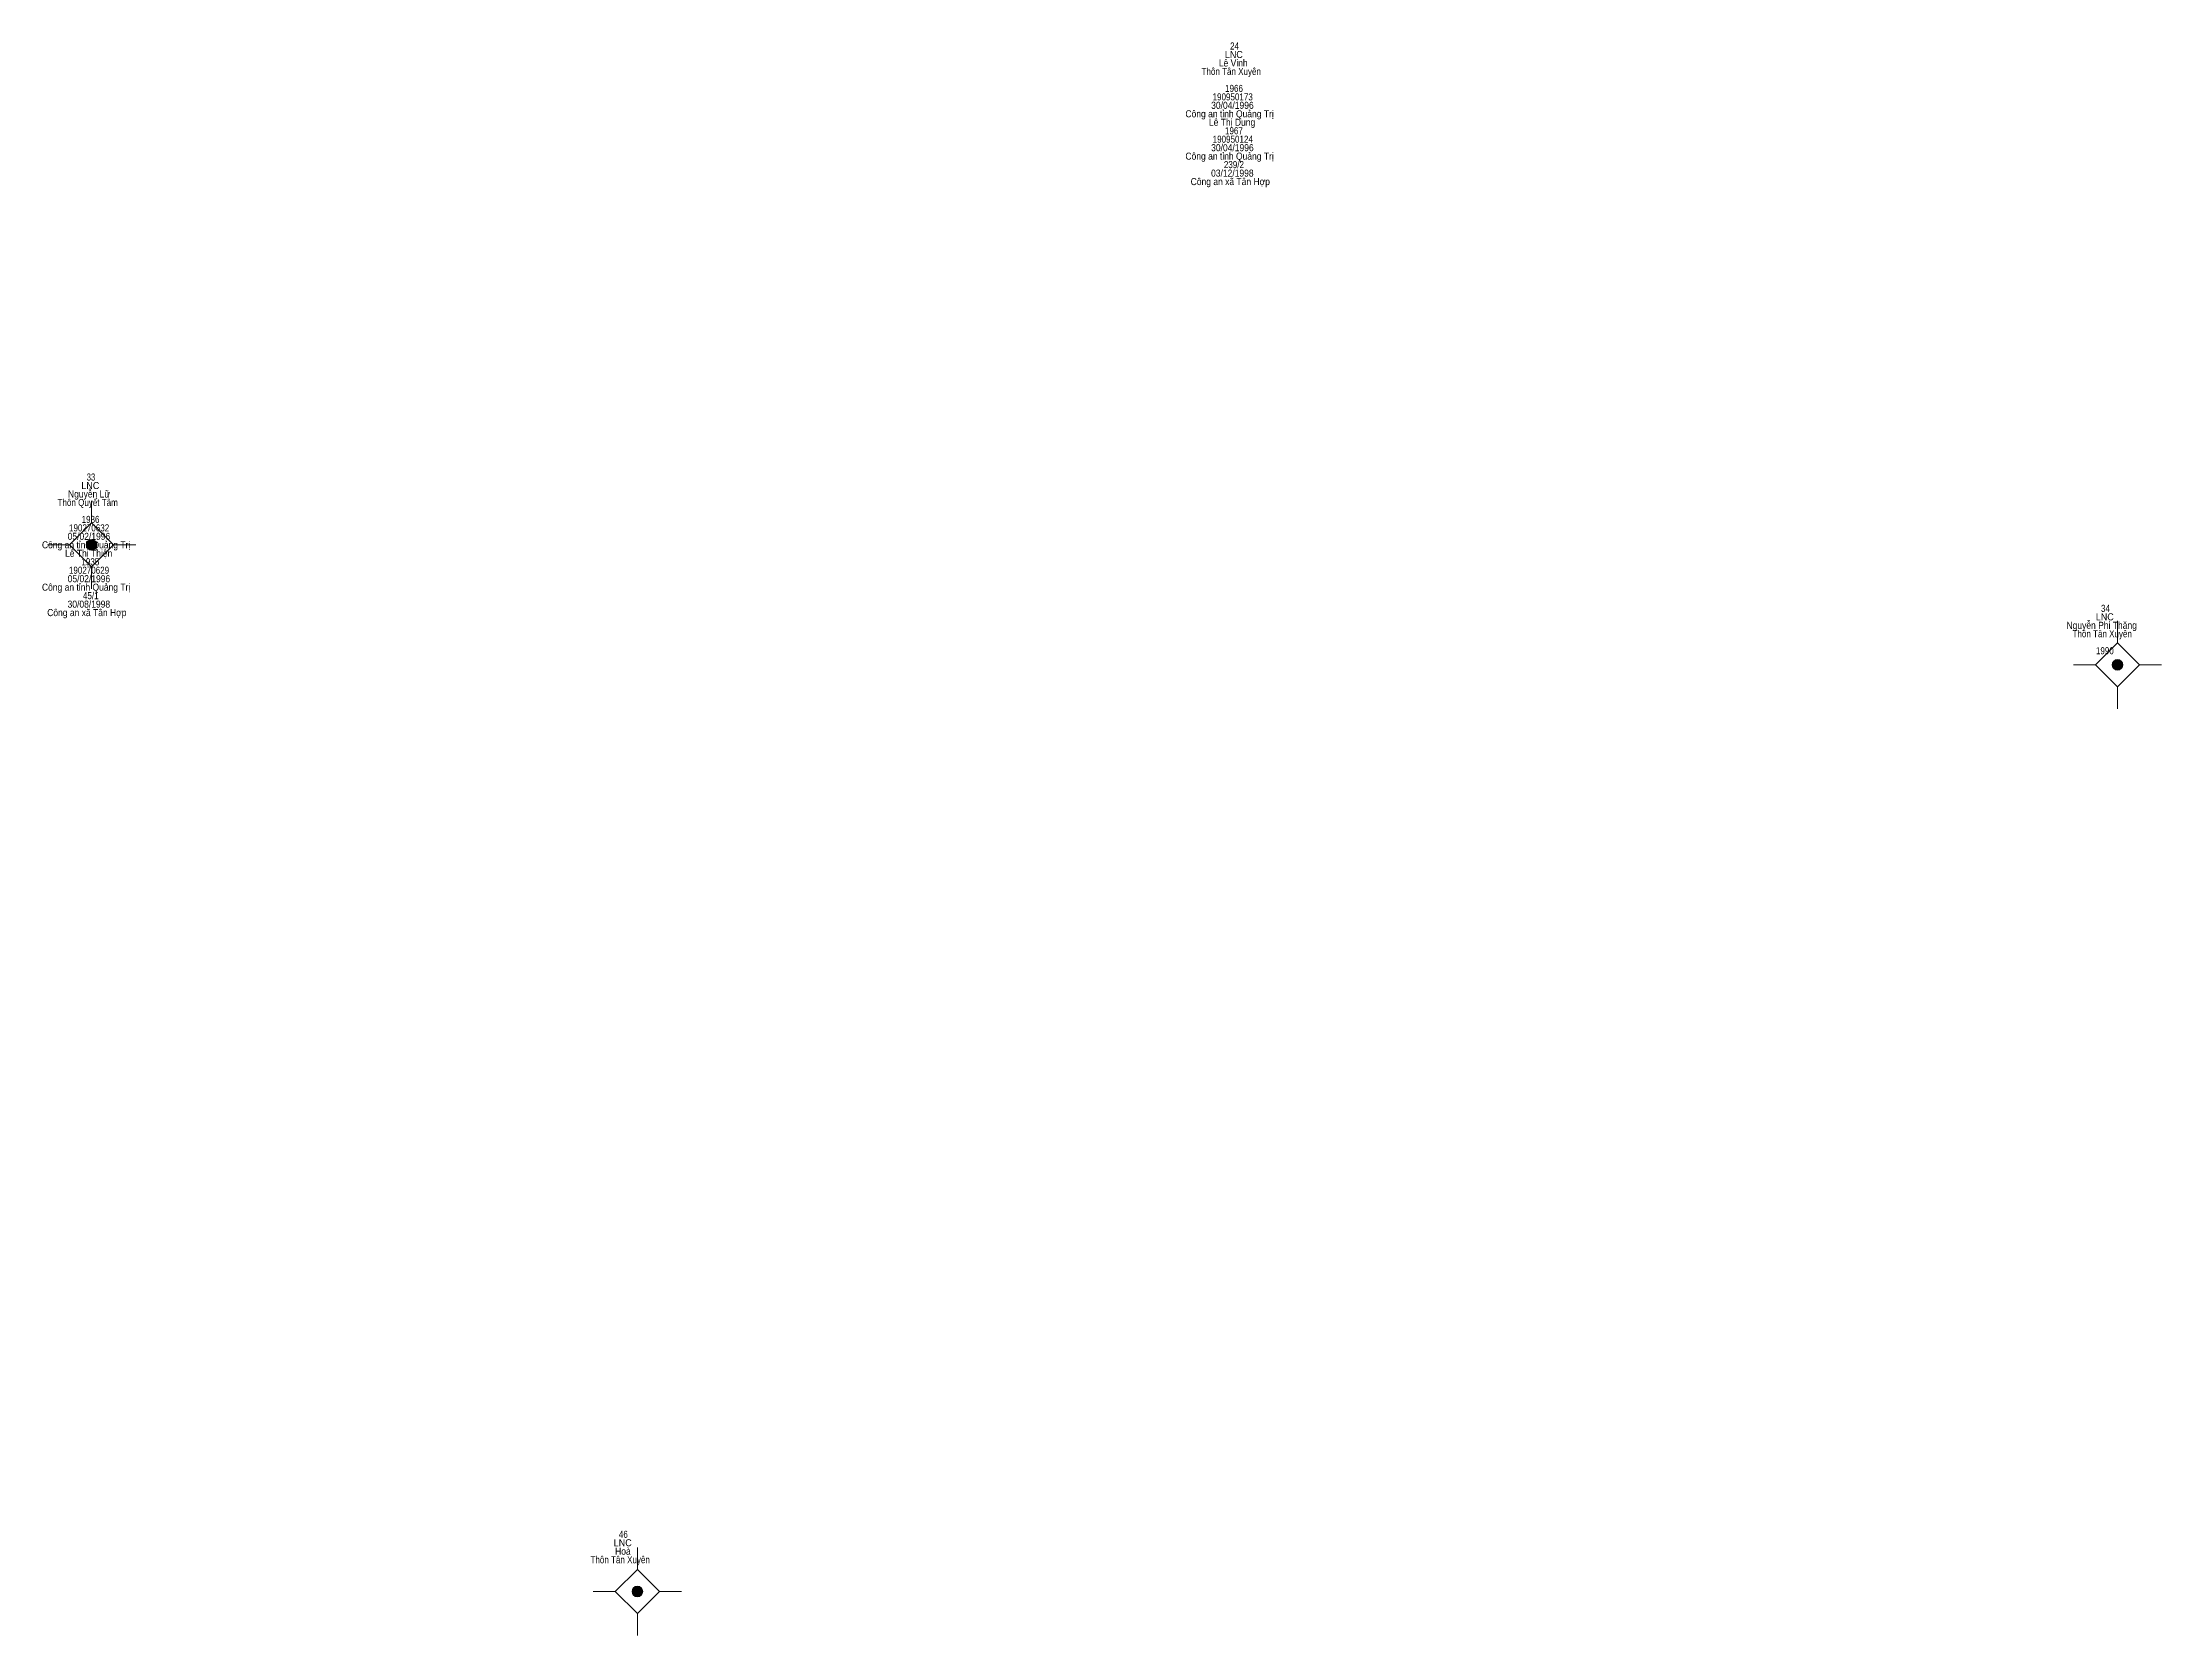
# Model space of a CAD drawing. Header units: metres. Extents: x 550999 to 552168, y 1840994 to 1841978.
# Drawn here: x 551005.1 to 551125.2, y 1841637.9 to 1841728.2 of the extents above; entities that cross this region are included whole.
import ezdxf
from ezdxf.enums import TextEntityAlignment as Align

# ---------------------------------------------------------------- set-up
doc = ezdxf.new("R2010")
doc.units = ezdxf.units.M
doc.header["$LTSCALE"] = 0.16
doc.layers.add('11', color=7, linetype='Continuous', lineweight=13)
doc.layers.add('15', color=7, linetype='Continuous')

msp = doc.modelspace()

# ---------------------------------------------------------------- hatches: boundary and pattern name
at = {"layer": '11'}
for points in [[(551008.1995, 1841699.72, 1), (551007.5995, 1841699.72, 1)], [(551122.9695, 1841692.92, 1), (551122.3695, 1841692.92, 1)], [(551039.1195, 1841640.42, 1), (551038.5195, 1841640.42, 1)]]:
    msp.add_hatch(color=256, dxfattribs=at).paths.add_polyline_path(points)

# ---------------------------------------------------------------- linework, layer by layer
for p, q in [((551007.9, 1841702.22), (551007.9, 1841700.97)), ((551006.65, 1841699.72), (551005.4, 1841699.72)), ((551010.4, 1841699.72), (551009.15, 1841699.72)), ((551007.9, 1841698.47), (551007.9, 1841697.22)), ((551122.67, 1841695.42), (551122.67, 1841694.17)), ((551121.42, 1841692.92), (551120.17, 1841692.92)), ((551125.17, 1841692.92), (551123.92, 1841692.92)), ((551122.67, 1841691.67), (551122.67, 1841690.42)), ((551038.82, 1841642.92), (551038.82, 1841641.67)), ((551037.57, 1841640.42), (551036.32, 1841640.42)), ((551041.32, 1841640.42), (551040.07, 1841640.42)), ((551038.82, 1841639.17), (551038.82, 1841637.92))]:
    msp.add_line(p, q, dxfattribs=at)
for points in [[(551007.9, 1841700.97), (551006.65, 1841699.72), (551007.9, 1841698.47), (551009.15, 1841699.72)], [(551122.67, 1841694.17), (551121.42, 1841692.92), (551122.67, 1841691.67), (551123.92, 1841692.92)], [(551038.82, 1841641.67), (551037.57, 1841640.42), (551038.82, 1841639.17), (551040.07, 1841640.42)]]:
    msp.add_lwpolyline(points, close=True, dxfattribs=at)
for centre in [(551007.8995, 1841699.72), (551122.6695, 1841692.92), (551038.8195, 1841640.42)]:
    msp.add_circle(centre, 0.3, dxfattribs=at)

# ---------------------------------------------------------------- texts
at = {"layer": '15'}
for s, width, p in [('LNC', 0.95, (551072.61, 1841727.3)), ('24', 0.85, (551072.65, 1841727.78)), ('Thôn Tân Xuyên', 0.85, (551072.465, 1841726.34)), ('Lê Vinh', 0.9, (551072.575, 1841726.82)), ('190950173', 0.85, (551072.545, 1841724.9)), ('1966', 0.85, (551072.62, 1841725.38)), ('Công an tỉnh Quảng Trị', 0.9, (551072.37, 1841723.94)), ('30/04/1996', 0.9, (551072.53, 1841724.42)), ('Lê Thị Dung', 0.9, (551072.51, 1841723.46)), ('190950124', 0.85, (551072.55, 1841722.5)), ('1967', 0.85, (551072.615, 1841722.98)), ('Công an tỉnh Quảng Trị', 0.9, (551072.37, 1841721.54)), ('30/04/1996', 0.9, (551072.53, 1841722.02)), ('Công an xã Tân Hợp', 0.9, (551072.41, 1841720.1)), ('03/12/1998', 0.9, (551072.525, 1841720.58)), ('239/2', 0.85, (551072.615, 1841721.06)), ('33', 0.8, (551007.865, 1841703.36)), ('Nguyễn Lữ', 0.9, (551007.755, 1841702.4)), ('LNC', 0.95, (551007.83, 1841702.88)), ('Thôn Quyết Tâm', 0.85, (551007.68, 1841701.92)), ('1936', 0.85, (551007.84, 1841700.96)), ('05/02/1996', 0.9, (551007.75, 1841700)), ('190270632', 0.85, (551007.76, 1841700.48)), ('Công an tỉnh Quảng Trị', 0.9, (551007.59, 1841699.52)), ('Lê Thị Thiện', 0.9, (551007.735, 1841699.04)), ('1935', 0.85, (551007.83, 1841698.56)), ('05/02/1996', 0.9, (551007.75, 1841697.6)), ('190270629', 0.85, (551007.755, 1841698.08)), ('Công an tỉnh Quảng Trị', 0.9, (551007.59, 1841697.12)), ('30/08/1998', 0.9, (551007.745, 1841696.16)), ('45/1', 0.85, (551007.855, 1841696.64)), ('Công an xã Tân Hợp', 0.9, (551007.63, 1841695.68)), ('Nguyễn Phi Thăng', 0.9, (551121.775, 1841694.96)), ('LNC', 0.95, (551121.95, 1841695.44)), ('34', 0.85, (551121.99, 1841695.92)), ('Thôn Tân Xuyên', 0.85, (551121.805, 1841694.48)), ('1990', 0.85, (551121.955, 1841693.52)), ('46', 0.85, (551038.025, 1841643.46)), ('Thôn Tân Xuyên', 0.85, (551037.845, 1841642.02)), ('LNC', 0.95, (551037.99, 1841642.98)), ('Hoà', 0.9, (551038, 1841642.5))]:
    msp.add_text(s, height=0.4, dxfattribs=dict(at, width=width)).set_placement(p, align=Align.CENTER)

doc.saveas('drawing.dxf')
